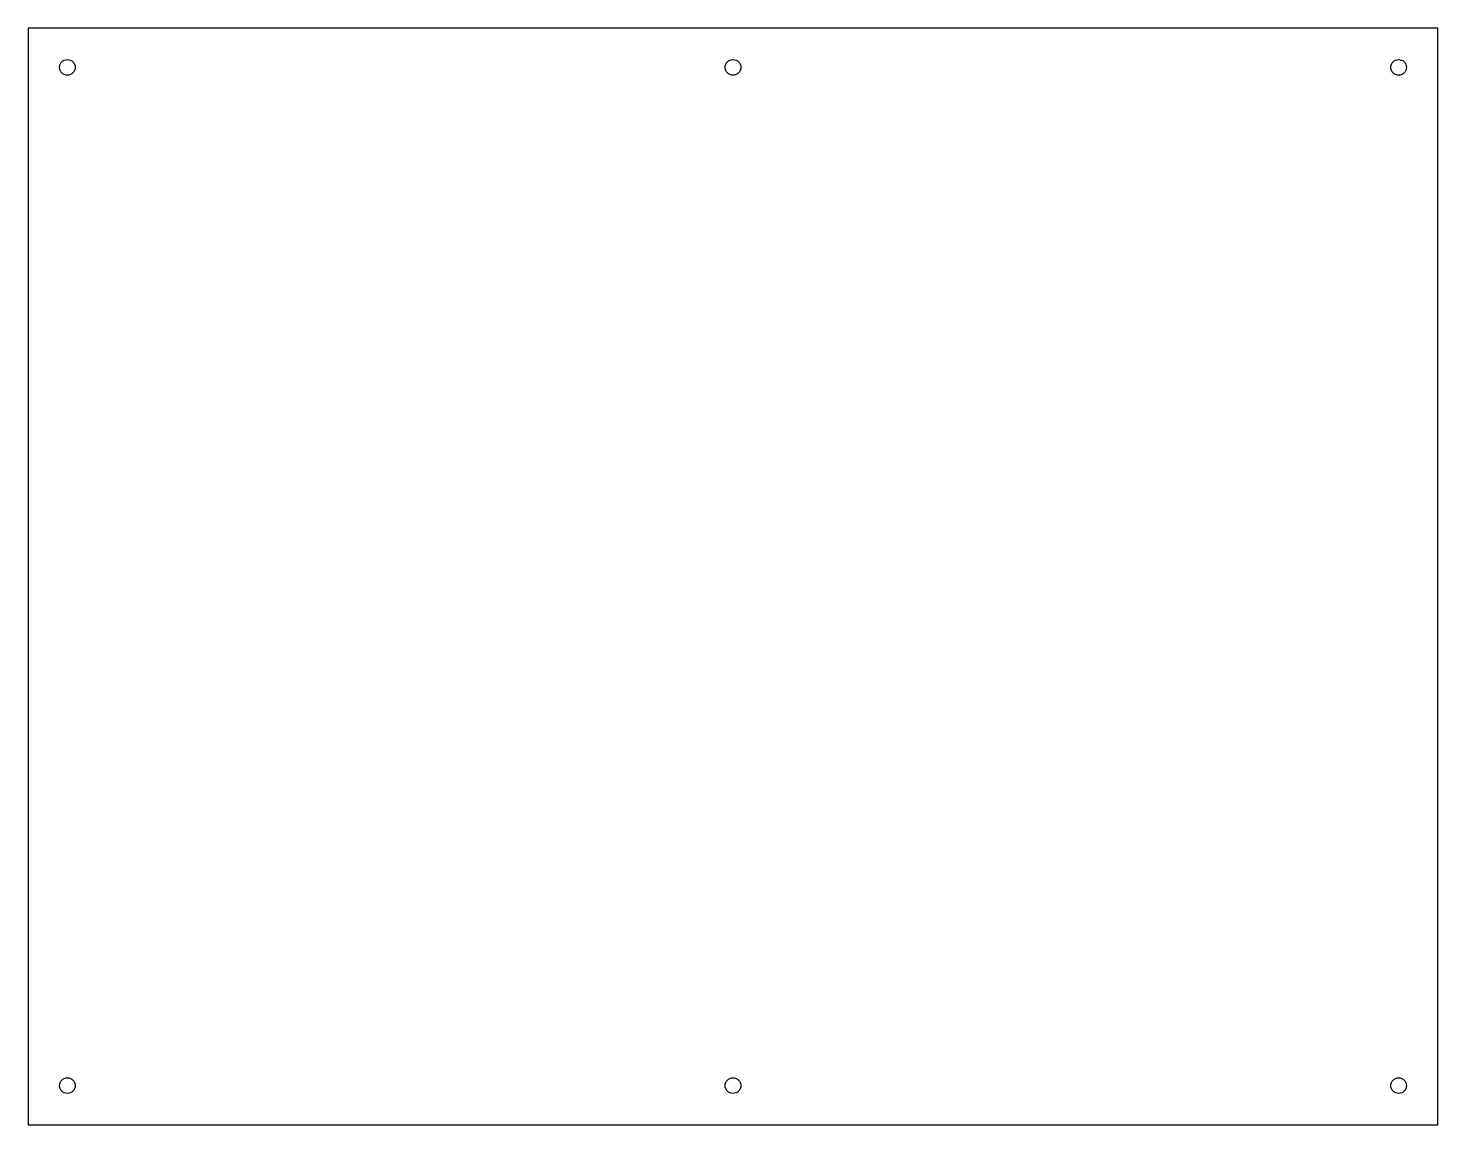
# Model space of a CAD drawing. Header units: millimetres. Extents: x -135 to 135, y -105 to 105.
import ezdxf

# ---------------------------------------------------------------- set-up
doc = ezdxf.new("R2010")
doc.units = ezdxf.units.MM
doc.layers.get('0').update_dxf_attribs({"linetype": 'CONTINUOUS'})

msp = doc.modelspace()

# ---------------------------------------------------------------- linework, layer by layer
msp.add_lwpolyline([(-135, 105), (-135, -105), (135, -105), (135, 105)], close=True)
for centre in [(-127.5, 97.5), (0, 97.5), (127.5, 97.5), (-127.5, -97.5), (0, -97.5), (127.5, -97.5)]:
    msp.add_circle(centre, 1.5)

doc.saveas('drawing.dxf')
